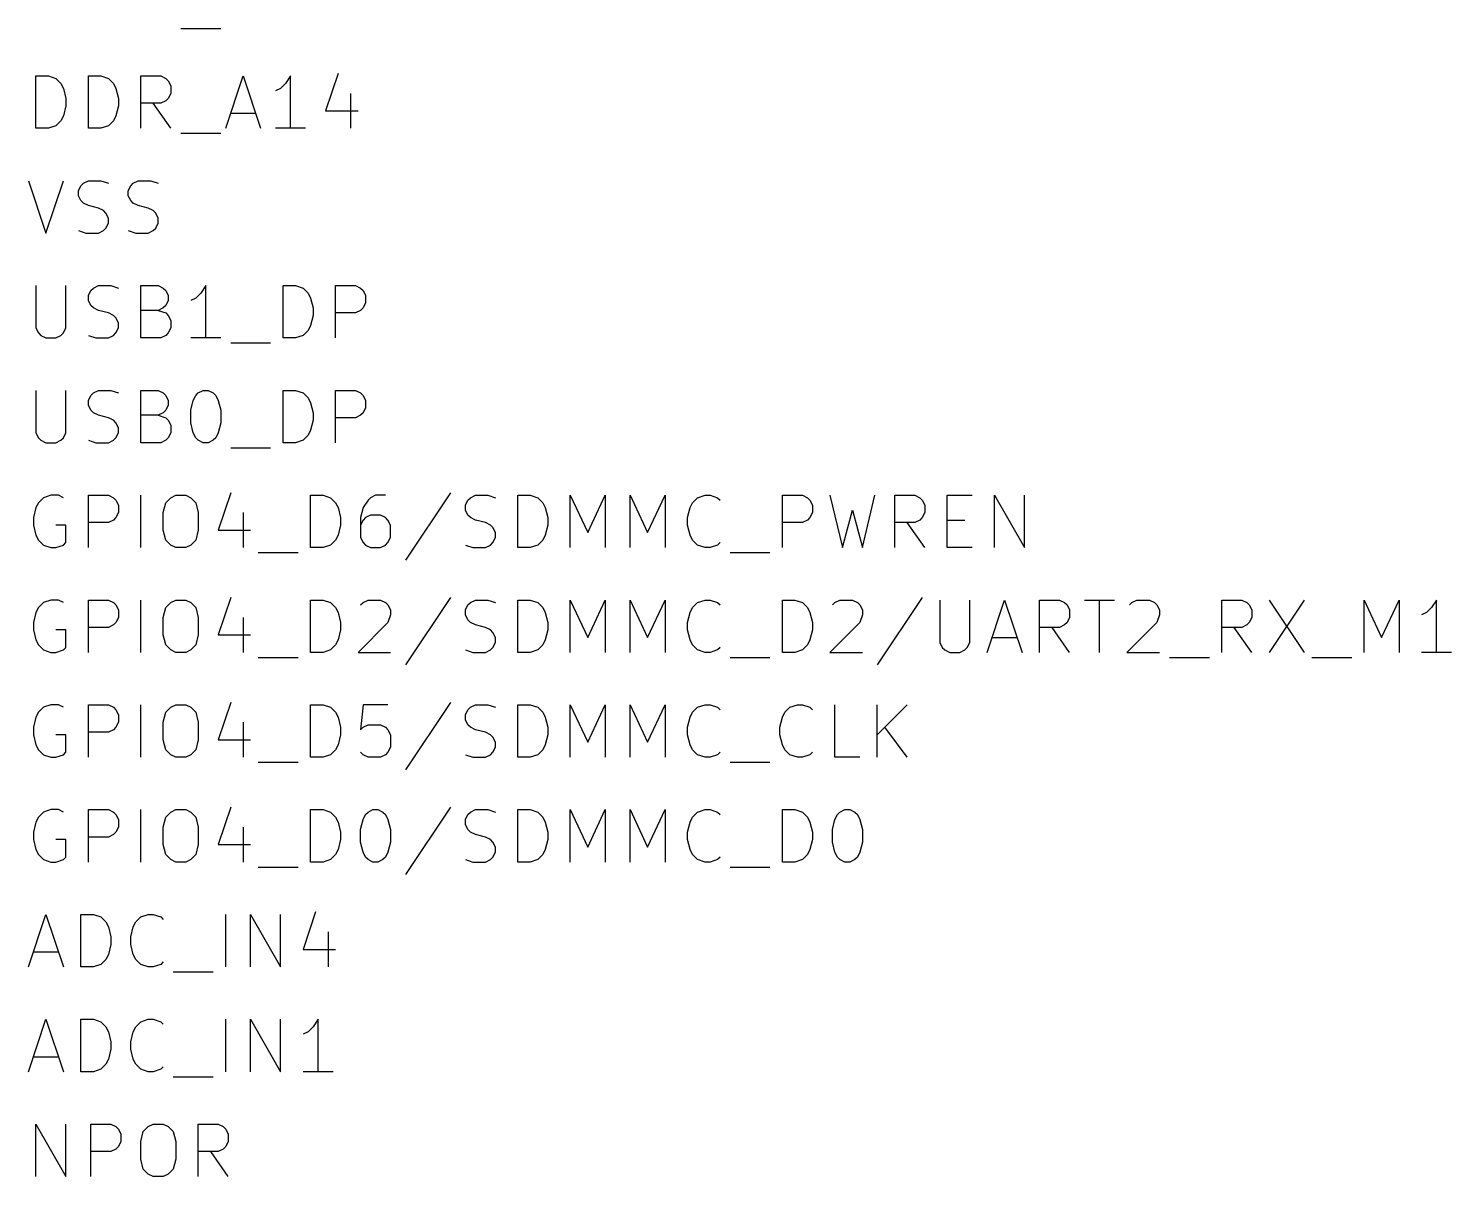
# Model space of a CAD drawing. Header units: millimetres. Extents: x 6 to 290, y -200 to -4.
# Drawn here: x 109.85 to 144.32, y -95.84 to -68.02 of the extents above; entities that cross this region are included whole.
import ezdxf

# ---------------------------------------------------------------- set-up
doc = ezdxf.new("R2010")
doc.units = ezdxf.units.MM
doc.layers.add('GREENSIXTYFIVE', color=129, linetype='CONTINUOUS')

msp = doc.modelspace()

# ---------------------------------------------------------------- linework, layer by layer
at = {"layer": 'GREENSIXTYFIVE', "linetype": 'CONTINUOUS'}
for p, q in [((113.538, -68.0185), (114.5056, -68.0185)), ((110.0303, -70.4375), (110.0303, -69.1675)), ((110.0303, -69.1675), (110.3327, -69.1675)), ((110.3327, -69.1675), (110.5141, -69.228)), ((110.5141, -69.228), (110.6351, -69.349)), ((111.3003, -70.4375), (111.3003, -69.1675)), ((111.3003, -69.1675), (111.6027, -69.1675)), ((111.6027, -69.1675), (111.7841, -69.228)), ((111.7841, -69.228), (111.9051, -69.349)), ((112.5703, -70.4375), (112.5703, -69.1675)), ((112.5703, -69.1675), (113.0541, -69.1675)), ((113.0541, -69.1675), (113.1751, -69.228)), ((113.1751, -69.228), (113.2356, -69.2885)), ((114.6265, -70.4375), (115.0498, -69.1675)), ((115.0498, -69.1675), (115.4732, -70.4375)), ((116.1989, -69.1675), (116.078, -69.349)), ((116.1989, -70.4375), (116.1989, -69.1675)), ((117.3479, -69.1071), (117.0456, -70.0142)), ((110.6351, -69.349), (110.6956, -69.4699)), ((110.6956, -69.4699), (110.756, -69.7118)), ((111.9051, -69.349), (111.9656, -69.4699)), ((111.9656, -69.4699), (112.026, -69.7118)), ((113.2356, -69.2885), (113.296, -69.4094)), ((113.296, -69.5909), (113.2356, -69.7118)), ((113.296, -69.4094), (113.296, -69.5909)), ((115.957, -69.4699), (115.8361, -69.5304)), ((116.078, -69.349), (115.957, -69.4699)), ((117.6503, -69.5909), (117.6503, -70.4375)), ((110.756, -69.8932), (110.6956, -70.1351)), ((110.756, -69.7118), (110.756, -69.8932)), ((112.026, -69.8932), (111.9656, -70.1351)), ((112.026, -69.7118), (112.026, -69.8932)), ((113.0541, -69.8328), (112.5703, -69.8328)), ((113.296, -70.4375), (112.8727, -69.8328)), ((113.1751, -69.7723), (113.0541, -69.8328)), ((113.2356, -69.7118), (113.1751, -69.7723)), ((110.6351, -70.2561), (110.5141, -70.3771)), ((110.6956, -70.1351), (110.6351, -70.2561)), ((111.9051, -70.2561), (111.7841, -70.3771)), ((111.9656, -70.1351), (111.9051, -70.2561)), ((114.7475, -70.0747), (115.3522, -70.0747)), ((117.0456, -70.0142), (117.8317, -70.0142)), ((110.3327, -70.4375), (110.0303, -70.4375)), ((110.5141, -70.3771), (110.3327, -70.4375)), ((111.6027, -70.4375), (111.3003, -70.4375)), ((111.7841, -70.3771), (111.6027, -70.4375)), ((113.538, -70.5585), (114.5056, -70.5585)), ((116.5618, -70.4375), (115.8361, -70.4375)), ((109.8489, -71.7075), (110.2722, -72.9775)), ((110.2722, -72.9775), (110.6956, -71.7075)), ((111.0585, -71.9494), (111.1189, -71.8285)), ((111.0585, -72.0704), (111.0585, -71.9494)), ((111.1189, -71.8285), (111.1794, -71.768)), ((111.1794, -71.768), (111.3004, -71.7075)), ((111.3004, -71.7075), (111.6027, -71.7075)), ((111.6027, -71.7075), (111.7842, -71.768)), ((112.268, -71.9494), (112.3284, -71.8285)), ((112.268, -72.0704), (112.268, -71.9494)), ((112.3284, -71.8285), (112.3889, -71.768)), ((112.3889, -71.768), (112.5099, -71.7075)), ((112.5099, -71.7075), (112.8122, -71.7075)), ((112.8122, -71.7075), (112.9937, -71.768)), ((111.1189, -72.1913), (111.0585, -72.0704)), ((111.1794, -72.2518), (111.1189, -72.1913)), ((111.3004, -72.3123), (111.1794, -72.2518)), ((111.5423, -72.3728), (111.3004, -72.3123)), ((111.6632, -72.4332), (111.5423, -72.3728)), ((112.3284, -72.1913), (112.268, -72.0704)), ((112.3889, -72.2518), (112.3284, -72.1913)), ((112.5099, -72.3123), (112.3889, -72.2518)), ((112.7518, -72.3728), (112.5099, -72.3123)), ((112.8727, -72.4332), (112.7518, -72.3728)), ((111.7237, -72.4937), (111.6632, -72.4332)), ((111.7842, -72.6147), (111.7237, -72.4937)), ((111.7842, -72.7356), (111.7842, -72.6147)), ((112.9332, -72.4937), (112.8727, -72.4332)), ((112.9937, -72.6147), (112.9332, -72.4937)), ((112.9937, -72.7356), (112.9937, -72.6147)), ((111.0585, -72.9171), (111.2399, -72.9775)), ((111.2399, -72.9775), (111.5423, -72.9775)), ((111.5423, -72.9775), (111.6632, -72.9171)), ((111.6632, -72.9171), (111.7237, -72.8566)), ((111.7237, -72.8566), (111.7842, -72.7356)), ((112.268, -72.9171), (112.4494, -72.9775)), ((112.4494, -72.9775), (112.7518, -72.9775)), ((112.7518, -72.9775), (112.8727, -72.9171)), ((112.8727, -72.9171), (112.9332, -72.8566)), ((112.9332, -72.8566), (112.9937, -72.7356)), ((110.0303, -74.2475), (110.0303, -75.2756)), ((110.756, -75.2756), (110.756, -74.2475)), ((111.3004, -74.4894), (111.3608, -74.3685)), ((111.3608, -74.3685), (111.4213, -74.308)), ((111.4213, -74.308), (111.5423, -74.2475)), ((111.5423, -74.2475), (111.8446, -74.2475)), ((111.8446, -74.2475), (112.0261, -74.308)), ((112.5703, -75.5175), (112.5703, -74.2475)), ((112.5703, -74.2475), (112.9937, -74.2475)), ((112.9937, -74.2475), (113.1146, -74.308)), ((113.1146, -74.308), (113.1751, -74.3685)), ((113.1751, -74.3685), (113.2356, -74.4894)), ((114.0218, -74.429), (113.9008, -74.5499)), ((114.1427, -74.2475), (114.0218, -74.429)), ((114.1427, -75.5175), (114.1427, -74.2475)), ((116.0174, -75.5175), (116.0174, -74.2475)), ((116.0174, -74.2475), (116.3198, -74.2475)), ((116.3198, -74.2475), (116.5012, -74.308)), ((116.5012, -74.308), (116.6222, -74.429)), ((116.6222, -74.429), (116.6827, -74.5499)), ((117.2874, -75.5175), (117.2874, -74.2475)), ((117.2874, -74.2475), (117.7712, -74.2475)), ((117.7712, -74.2475), (117.8922, -74.308)), ((117.8922, -74.308), (117.9527, -74.3685)), ((117.9527, -74.3685), (118.0131, -74.4894)), ((111.3004, -74.6104), (111.3004, -74.4894)), ((111.3608, -74.7313), (111.3004, -74.6104)), ((111.4213, -74.7918), (111.3608, -74.7313)), ((111.5423, -74.8523), (111.4213, -74.7918)), ((113.1146, -74.7918), (112.9937, -74.8523)), ((113.1751, -74.7313), (113.1146, -74.7918)), ((113.2356, -74.6104), (113.1751, -74.7313)), ((113.2356, -74.4894), (113.2356, -74.6104)), ((113.9008, -74.5499), (113.7799, -74.6104)), ((116.6827, -74.5499), (116.7431, -74.7918)), ((116.7431, -74.7918), (116.7431, -74.9732)), ((117.9527, -74.7918), (117.8922, -74.8523)), ((118.0131, -74.6709), (117.9527, -74.7918)), ((118.0131, -74.4894), (118.0131, -74.6709)), ((111.7842, -74.9128), (111.5423, -74.8523)), ((111.9051, -74.9732), (111.7842, -74.9128)), ((111.9656, -75.0337), (111.9051, -74.9732)), ((112.0261, -75.1547), (111.9656, -75.0337)), ((112.9937, -74.8523), (112.5703, -74.8523)), ((112.9937, -74.8523), (113.1751, -74.9128)), ((113.1751, -74.9128), (113.2356, -74.9732)), ((113.2356, -74.9732), (113.296, -75.0942)), ((113.296, -75.0942), (113.296, -75.2756)), ((116.7431, -74.9732), (116.6827, -75.2151)), ((117.7712, -74.9128), (117.2874, -74.9128)), ((117.8922, -74.8523), (117.7712, -74.9128)), ((110.0303, -75.2756), (110.0908, -75.3966)), ((110.0908, -75.3966), (110.1513, -75.4571)), ((110.1513, -75.4571), (110.2722, -75.5175)), ((110.5141, -75.5175), (110.6351, -75.4571)), ((110.6351, -75.4571), (110.6956, -75.3966)), ((110.6956, -75.3966), (110.756, -75.2756)), ((111.3004, -75.4571), (111.4818, -75.5175)), ((111.7842, -75.5175), (111.9051, -75.4571)), ((111.9051, -75.4571), (111.9656, -75.3966)), ((111.9656, -75.3966), (112.0261, -75.2756)), ((112.0261, -75.2756), (112.0261, -75.1547)), ((113.1751, -75.4571), (113.0541, -75.5175)), ((113.2356, -75.3966), (113.1751, -75.4571)), ((113.296, -75.2756), (113.2356, -75.3966)), ((116.5012, -75.4571), (116.3198, -75.5175)), ((116.6222, -75.3361), (116.5012, -75.4571)), ((116.6827, -75.2151), (116.6222, -75.3361)), ((110.2722, -75.5175), (110.5141, -75.5175)), ((111.4818, -75.5175), (111.7842, -75.5175)), ((113.0541, -75.5175), (112.5703, -75.5175)), ((114.5056, -75.5175), (113.7799, -75.5175)), ((114.7475, -75.6385), (115.7151, -75.6385)), ((116.3198, -75.5175), (116.0174, -75.5175)), ((110.0303, -76.7875), (110.0303, -77.8156)), ((110.756, -77.8156), (110.756, -76.7875)), ((111.3608, -76.9085), (111.4213, -76.848)), ((111.4213, -76.848), (111.5423, -76.7875)), ((111.5423, -76.7875), (111.8446, -76.7875)), ((111.8446, -76.7875), (112.0261, -76.848)), ((112.5703, -78.0575), (112.5703, -76.7875)), ((112.5703, -76.7875), (112.9937, -76.7875)), ((112.9937, -76.7875), (113.1146, -76.848)), ((113.1146, -76.848), (113.1751, -76.9085)), ((113.9008, -76.9085), (113.9613, -76.848)), ((113.9613, -76.848), (114.0822, -76.7875)), ((114.0822, -76.7875), (114.2032, -76.7875)), ((114.2032, -76.7875), (114.3241, -76.848)), ((114.3241, -76.848), (114.3846, -76.9085)), ((116.0174, -78.0575), (116.0174, -76.7875)), ((116.0174, -76.7875), (116.3198, -76.7875)), ((116.3198, -76.7875), (116.5012, -76.848)), ((116.5012, -76.848), (116.6222, -76.969)), ((117.2874, -78.0575), (117.2874, -76.7875)), ((117.2874, -76.7875), (117.7712, -76.7875)), ((117.7712, -76.7875), (117.8922, -76.848)), ((117.8922, -76.848), (117.9527, -76.9085)), ((111.3004, -77.0294), (111.3608, -76.9085)), ((111.3004, -77.1504), (111.3004, -77.0294)), ((111.3608, -77.2713), (111.3004, -77.1504)), ((113.1751, -76.9085), (113.2356, -77.0294)), ((113.2356, -77.1504), (113.1751, -77.2713)), ((113.2356, -77.0294), (113.2356, -77.1504)), ((113.7799, -77.2713), (113.8403, -77.0294)), ((113.8403, -77.0294), (113.9008, -76.9085)), ((114.3846, -76.9085), (114.4451, -77.0294)), ((114.4451, -77.0294), (114.5056, -77.2713)), ((116.6222, -76.969), (116.6827, -77.0899)), ((116.6827, -77.0899), (116.7431, -77.3318)), ((117.9527, -76.9085), (118.0131, -77.0294)), ((118.0131, -77.2109), (117.9527, -77.3318)), ((118.0131, -77.0294), (118.0131, -77.2109)), ((111.4213, -77.3318), (111.3608, -77.2713)), ((111.5423, -77.3923), (111.4213, -77.3318)), ((111.7842, -77.4528), (111.5423, -77.3923)), ((111.9051, -77.5132), (111.7842, -77.4528)), ((111.9656, -77.5737), (111.9051, -77.5132)), ((112.9937, -77.3923), (112.5703, -77.3923)), ((113.1146, -77.3318), (112.9937, -77.3923)), ((112.9937, -77.3923), (113.1751, -77.4528)), ((113.1751, -77.2713), (113.1146, -77.3318)), ((113.1751, -77.4528), (113.2356, -77.5132)), ((113.2356, -77.5132), (113.296, -77.6342)), ((113.7799, -77.5737), (113.7799, -77.2713)), ((114.5056, -77.2713), (114.5056, -77.5737)), ((116.7431, -77.5132), (116.6827, -77.7551)), ((116.7431, -77.3318), (116.7431, -77.5132)), ((117.7712, -77.4528), (117.2874, -77.4528)), ((117.8922, -77.3923), (117.7712, -77.4528)), ((117.9527, -77.3318), (117.8922, -77.3923)), ((110.0303, -77.8156), (110.0908, -77.9366)), ((110.6956, -77.9366), (110.756, -77.8156)), ((112.0261, -77.6947), (111.9656, -77.5737)), ((111.9656, -77.9366), (112.0261, -77.8156)), ((112.0261, -77.8156), (112.0261, -77.6947)), ((113.296, -77.8156), (113.2356, -77.9366)), ((113.296, -77.6342), (113.296, -77.8156)), ((113.8403, -77.8156), (113.7799, -77.5737)), ((113.9008, -77.9366), (113.8403, -77.8156)), ((114.4451, -77.8156), (114.3846, -77.9366)), ((114.5056, -77.5737), (114.4451, -77.8156)), ((116.6222, -77.8761), (116.5012, -77.9971)), ((116.6827, -77.7551), (116.6222, -77.8761)), ((110.0908, -77.9366), (110.1513, -77.9971)), ((110.1513, -77.9971), (110.2722, -78.0575)), ((110.2722, -78.0575), (110.5141, -78.0575)), ((110.5141, -78.0575), (110.6351, -77.9971)), ((110.6351, -77.9971), (110.6956, -77.9366)), ((111.3004, -77.9971), (111.4818, -78.0575)), ((111.4818, -78.0575), (111.7842, -78.0575)), ((111.7842, -78.0575), (111.9051, -77.9971)), ((111.9051, -77.9971), (111.9656, -77.9366)), ((113.0541, -78.0575), (112.5703, -78.0575)), ((113.1751, -77.9971), (113.0541, -78.0575)), ((113.2356, -77.9366), (113.1751, -77.9971)), ((113.9613, -77.9971), (113.9008, -77.9366)), ((114.0822, -78.0575), (113.9613, -77.9971)), ((114.2032, -78.0575), (114.0822, -78.0575)), ((114.3241, -77.9971), (114.2032, -78.0575)), ((114.3846, -77.9366), (114.3241, -77.9971)), ((114.7475, -78.1785), (115.7151, -78.1785)), ((116.3198, -78.0575), (116.0174, -78.0575)), ((116.5012, -77.9971), (116.3198, -78.0575)), ((114.7475, -79.2671), (114.4452, -80.1742)), ((120.0694, -79.2671), (118.9808, -80.8999)), ((110.0908, -79.509), (110.0303, -79.6299)), ((110.2118, -79.388), (110.0908, -79.509)), ((110.3932, -79.3275), (110.2118, -79.388)), ((110.5746, -79.3275), (110.3932, -79.3275)), ((110.6956, -79.388), (110.5746, -79.3275)), ((111.3003, -80.5975), (111.3003, -79.3275)), ((111.3003, -79.3275), (111.7841, -79.3275)), ((111.7841, -79.3275), (111.9051, -79.388)), ((111.9051, -79.388), (111.9656, -79.4485)), ((111.9656, -79.4485), (112.026, -79.5694)), ((112.026, -79.5694), (112.026, -79.7509)), ((112.5703, -80.5975), (112.5703, -79.3275)), ((113.1147, -79.7509), (113.1751, -79.509)), ((113.1751, -79.509), (113.2961, -79.388)), ((113.2961, -79.388), (113.417, -79.3275)), ((113.417, -79.3275), (113.6589, -79.3275)), ((113.6589, -79.3275), (113.7799, -79.388)), ((113.7799, -79.388), (113.9008, -79.509)), ((113.9008, -79.509), (113.9613, -79.7509)), ((116.6827, -80.5975), (116.6827, -79.3275)), ((116.6827, -79.3275), (116.9851, -79.3275)), ((116.9851, -79.3275), (117.1665, -79.388)), ((117.1665, -79.388), (117.2875, -79.509)), ((117.2875, -79.509), (117.348, -79.6299)), ((118.0737, -79.4485), (117.9527, -79.6299)), ((118.1342, -79.388), (118.0737, -79.4485)), ((118.2551, -79.3275), (118.1342, -79.388)), ((118.497, -79.3275), (118.2551, -79.3275)), ((120.4323, -79.5694), (120.4927, -79.4485)), ((120.4323, -79.6904), (120.4323, -79.5694)), ((120.4927, -79.4485), (120.5532, -79.388)), ((120.5532, -79.388), (120.6742, -79.3275)), ((120.6742, -79.3275), (120.9765, -79.3275)), ((120.9765, -79.3275), (121.158, -79.388)), ((121.7022, -80.5975), (121.7022, -79.3275)), ((121.7022, -79.3275), (122.0046, -79.3275)), ((122.0046, -79.3275), (122.186, -79.388)), ((122.186, -79.388), (122.307, -79.509)), ((122.307, -79.509), (122.3675, -79.6299)), ((122.9722, -80.5975), (122.9722, -79.3275)), ((122.9722, -79.3275), (123.3956, -80.2347)), ((123.3956, -80.2347), (123.8189, -79.3275)), ((123.8189, -79.3275), (123.8189, -80.5975)), ((124.4236, -80.5975), (124.4236, -79.3275)), ((124.4236, -79.3275), (124.847, -80.2347)), ((124.847, -80.2347), (125.2703, -79.3275)), ((125.2703, -79.3275), (125.2703, -80.5975)), ((125.875, -79.6299), (125.9355, -79.509)), ((125.9355, -79.509), (126.0565, -79.388)), ((126.0565, -79.388), (126.2379, -79.3275)), ((126.2379, -79.3275), (126.3588, -79.3275)), ((126.3588, -79.3275), (126.5403, -79.388)), ((126.5403, -79.388), (126.6007, -79.4485)), ((128.1126, -80.5975), (128.1126, -79.3275)), ((128.1126, -79.3275), (128.5964, -79.3275)), ((128.5964, -79.3275), (128.7174, -79.388)), ((128.7174, -79.388), (128.7779, -79.4485)), ((128.7779, -79.4485), (128.8383, -79.5694)), ((128.8383, -79.5694), (128.8383, -79.7509)), ((129.2617, -79.3275), (129.5641, -80.5975)), ((130.0479, -80.5975), (130.3503, -79.3275)), ((130.834, -80.5975), (130.834, -79.3275)), ((130.834, -79.3275), (131.3178, -79.3275)), ((131.3178, -79.3275), (131.4388, -79.388)), ((131.4388, -79.388), (131.4993, -79.4485)), ((131.4993, -79.4485), (131.5597, -79.5694)), ((131.5597, -79.5694), (131.5597, -79.7509)), ((132.104, -80.5975), (132.104, -79.3275)), ((132.104, -79.3275), (132.7088, -79.3275)), ((133.253, -80.5975), (133.253, -79.3275)), ((133.253, -79.3275), (133.9787, -80.5975)), ((133.9787, -80.5975), (133.9787, -79.3275)), ((110.0303, -79.6299), (109.9699, -79.8718)), ((109.9699, -79.8718), (109.9699, -80.0532)), ((111.9051, -79.9323), (111.7841, -79.9928)), ((111.9656, -79.8718), (111.9051, -79.9323)), ((112.026, -79.7509), (111.9656, -79.8718)), ((113.1147, -80.1742), (113.1147, -79.7509)), ((113.9613, -79.7509), (113.9613, -80.1742)), ((115.0499, -79.7509), (115.0499, -80.5975)), ((117.348, -79.6299), (117.4084, -79.8718)), ((117.4084, -79.8718), (117.4084, -80.0532)), ((117.9527, -79.6299), (117.8923, -79.8718)), ((117.8923, -79.8718), (117.8923, -80.3556)), ((117.9527, -79.9323), (117.8923, -80.0532)), ((118.0132, -79.8718), (117.9527, -79.9323)), ((118.1342, -79.8113), (118.0132, -79.8718)), ((118.3761, -79.8113), (118.1342, -79.8113)), ((118.497, -79.8718), (118.3761, -79.8113)), ((118.5575, -79.9323), (118.497, -79.8718)), ((118.618, -80.0532), (118.5575, -79.9323)), ((120.4927, -79.8113), (120.4323, -79.6904)), ((120.5532, -79.8718), (120.4927, -79.8113)), ((120.6742, -79.9323), (120.5532, -79.8718)), ((120.9161, -79.9928), (120.6742, -79.9323)), ((122.3675, -79.6299), (122.4279, -79.8718)), ((122.4279, -79.8718), (122.4279, -80.0532)), ((125.8146, -79.8718), (125.875, -79.6299)), ((125.8146, -80.0532), (125.8146, -79.8718)), ((128.7174, -79.9323), (128.5964, -79.9928)), ((128.7779, -79.8718), (128.7174, -79.9323)), ((128.8383, -79.7509), (128.7779, -79.8718)), ((129.5641, -80.5975), (129.806, -79.6904)), ((129.806, -79.6904), (130.0479, -80.5975)), ((131.4388, -79.9323), (131.3178, -79.9928)), ((131.4993, -79.8718), (131.4388, -79.9323)), ((131.5597, -79.7509), (131.4993, -79.8718)), ((132.104, -79.9323), (132.5274, -79.9323)), ((109.9699, -80.0532), (110.0303, -80.2951)), ((110.0303, -80.2951), (110.0908, -80.4161)), ((110.756, -80.0532), (110.5141, -80.0532)), ((110.756, -80.4766), (110.756, -80.0532)), ((111.7841, -79.9928), (111.3003, -79.9928)), ((113.1751, -80.4161), (113.1147, -80.1742)), ((113.9613, -80.1742), (113.9008, -80.4161)), ((114.4452, -80.1742), (115.2313, -80.1742)), ((117.348, -80.2951), (117.2875, -80.4161)), ((117.4084, -80.0532), (117.348, -80.2951)), ((118.618, -80.3556), (118.618, -80.0532)), ((121.037, -80.0532), (120.9161, -79.9928)), ((121.0975, -80.1137), (121.037, -80.0532)), ((121.158, -80.2347), (121.0975, -80.1137)), ((121.158, -80.3556), (121.158, -80.2347)), ((122.3675, -80.2951), (122.307, -80.4161)), ((122.4279, -80.0532), (122.3675, -80.2951)), ((125.875, -80.2951), (125.8146, -80.0532)), ((125.9355, -80.4161), (125.875, -80.2951)), ((128.5964, -79.9928), (128.1126, -79.9928)), ((131.3178, -79.9928), (130.834, -79.9928)), ((131.5597, -80.5975), (131.1364, -79.9928)), ((110.0908, -80.4161), (110.2118, -80.5371)), ((110.2118, -80.5371), (110.3932, -80.5975)), ((110.3932, -80.5975), (110.5141, -80.5975)), ((110.5141, -80.5975), (110.6956, -80.5371)), ((110.6956, -80.5371), (110.756, -80.4766)), ((113.2961, -80.5371), (113.1751, -80.4161)), ((113.417, -80.5975), (113.2961, -80.5371)), ((113.6589, -80.5975), (113.417, -80.5975)), ((113.7799, -80.5371), (113.6589, -80.5975)), ((113.9008, -80.4161), (113.7799, -80.5371)), ((116.9851, -80.5975), (116.6827, -80.5975)), ((117.1665, -80.5371), (116.9851, -80.5975)), ((117.2875, -80.4161), (117.1665, -80.5371)), ((117.8923, -80.3556), (117.9527, -80.4766)), ((117.9527, -80.4766), (118.0132, -80.5371)), ((118.0132, -80.5371), (118.1342, -80.5975)), ((118.1342, -80.5975), (118.3761, -80.5975)), ((118.3761, -80.5975), (118.497, -80.5371)), ((118.497, -80.5371), (118.5575, -80.4766)), ((118.5575, -80.4766), (118.618, -80.3556)), ((120.4323, -80.5371), (120.6137, -80.5975)), ((120.6137, -80.5975), (120.9161, -80.5975)), ((120.9161, -80.5975), (121.037, -80.5371)), ((121.037, -80.5371), (121.0975, -80.4766)), ((121.0975, -80.4766), (121.158, -80.3556)), ((122.0046, -80.5975), (121.7022, -80.5975)), ((122.186, -80.5371), (122.0046, -80.5975)), ((122.307, -80.4161), (122.186, -80.5371)), ((126.0565, -80.5371), (125.9355, -80.4161)), ((126.2379, -80.5975), (126.0565, -80.5371)), ((126.3588, -80.5975), (126.2379, -80.5975)), ((126.5403, -80.5371), (126.3588, -80.5975)), ((126.6007, -80.4766), (126.5403, -80.5371)), ((132.7088, -80.5975), (132.104, -80.5975)), ((115.4128, -80.7185), (116.3804, -80.7185)), ((126.8427, -80.7185), (127.8103, -80.7185)), ((110.2118, -81.928), (110.0908, -82.049)), ((110.3932, -81.8675), (110.2118, -81.928)), ((110.5746, -81.8675), (110.3932, -81.8675)), ((110.6956, -81.928), (110.5746, -81.8675)), ((111.3003, -83.1375), (111.3003, -81.8675)), ((111.3003, -81.8675), (111.7841, -81.8675)), ((111.7841, -81.8675), (111.9051, -81.928)), ((111.9051, -81.928), (111.9656, -81.9885)), ((111.9656, -81.9885), (112.026, -82.1094)), ((112.5703, -83.1375), (112.5703, -81.8675)), ((113.1751, -82.049), (113.2961, -81.928)), ((113.2961, -81.928), (113.417, -81.8675)), ((113.417, -81.8675), (113.6589, -81.8675)), ((113.6589, -81.8675), (113.7799, -81.928)), ((113.7799, -81.928), (113.9008, -82.049)), ((114.7475, -81.8071), (114.4452, -82.7142)), ((116.6827, -83.1375), (116.6827, -81.8675)), ((116.6827, -81.8675), (116.9851, -81.8675)), ((116.9851, -81.8675), (117.1665, -81.928)), ((117.1665, -81.928), (117.2875, -82.049)), ((117.8923, -81.9885), (117.9527, -81.928)), ((117.9527, -81.928), (118.0737, -81.8675)), ((118.0737, -81.8675), (118.3761, -81.8675)), ((118.3761, -81.8675), (118.497, -81.928)), ((118.497, -81.928), (118.5575, -81.9885)), ((118.5575, -81.9885), (118.618, -82.1094)), ((120.0694, -81.8071), (118.9808, -83.4399)), ((120.4323, -82.1094), (120.4927, -81.9885)), ((120.4927, -81.9885), (120.5532, -81.928)), ((120.5532, -81.928), (120.6742, -81.8675)), ((120.6742, -81.8675), (120.9765, -81.8675)), ((120.9765, -81.8675), (121.158, -81.928)), ((121.7022, -83.1375), (121.7022, -81.8675)), ((121.7022, -81.8675), (122.0046, -81.8675)), ((122.0046, -81.8675), (122.186, -81.928)), ((122.186, -81.928), (122.307, -82.049)), ((122.9722, -83.1375), (122.9722, -81.8675)), ((122.9722, -81.8675), (123.3956, -82.7747)), ((123.3956, -82.7747), (123.8189, -81.8675)), ((123.8189, -81.8675), (123.8189, -83.1375)), ((124.4236, -83.1375), (124.4236, -81.8675)), ((124.4236, -81.8675), (124.847, -82.7747)), ((124.847, -82.7747), (125.2703, -81.8675)), ((125.2703, -81.8675), (125.2703, -83.1375)), ((125.9355, -82.049), (126.0565, -81.928)), ((126.0565, -81.928), (126.2379, -81.8675)), ((126.2379, -81.8675), (126.3588, -81.8675)), ((126.3588, -81.8675), (126.5403, -81.928)), ((126.5403, -81.928), (126.6007, -81.9885)), ((128.1126, -83.1375), (128.1126, -81.8675)), ((128.1126, -81.8675), (128.415, -81.8675)), ((128.415, -81.8675), (128.5964, -81.928)), ((128.5964, -81.928), (128.7174, -82.049)), ((129.3222, -81.9885), (129.3826, -81.928)), ((129.3826, -81.928), (129.5036, -81.8675)), ((129.5036, -81.8675), (129.806, -81.8675)), ((129.806, -81.8675), (129.9269, -81.928)), ((129.9269, -81.928), (129.9874, -81.9885)), ((129.9874, -81.9885), (130.0479, -82.1094)), ((131.4993, -81.8071), (130.4107, -83.4399)), ((131.9226, -81.8675), (131.9226, -82.8956)), ((132.6483, -82.8956), (132.6483, -81.8675)), ((133.0717, -83.1375), (133.495, -81.8675)), ((133.495, -81.8675), (133.9184, -83.1375)), ((134.3417, -83.1375), (134.3417, -81.8675)), ((134.3417, -81.8675), (134.8255, -81.8675)), ((134.8255, -81.8675), (134.9465, -81.928)), ((134.9465, -81.928), (135.007, -81.9885)), ((135.007, -81.9885), (135.0674, -82.1094)), ((135.4303, -81.8675), (136.156, -81.8675)), ((135.7932, -83.1375), (135.7932, -81.8675)), ((136.5189, -81.9885), (136.5793, -81.928)), ((136.5793, -81.928), (136.7003, -81.8675)), ((136.7003, -81.8675), (137.0027, -81.8675)), ((137.0027, -81.8675), (137.1236, -81.928)), ((137.1236, -81.928), (137.1841, -81.9885)), ((137.1841, -81.9885), (137.2446, -82.1094)), ((138.7564, -83.1375), (138.7564, -81.8675)), ((138.7564, -81.8675), (139.2402, -81.8675)), ((139.2402, -81.8675), (139.3612, -81.928)), ((139.3612, -81.928), (139.4217, -81.9885)), ((139.4217, -81.9885), (139.4821, -82.1094)), ((139.9055, -81.8675), (140.7521, -83.1375)), ((140.7521, -81.8675), (139.9055, -83.1375)), ((142.2035, -83.1375), (142.2035, -81.8675)), ((142.2035, -81.8675), (142.6269, -82.7747)), ((142.6269, -82.7747), (143.0502, -81.8675)), ((143.0502, -81.8675), (143.0502, -83.1375)), ((143.9573, -81.8675), (143.8364, -82.049)), ((143.9573, -83.1375), (143.9573, -81.8675)), ((110.0303, -82.1699), (109.9699, -82.4118)), ((110.0908, -82.049), (110.0303, -82.1699)), ((112.026, -82.2909), (111.9656, -82.4118)), ((112.026, -82.1094), (112.026, -82.2909)), ((113.1147, -82.2909), (113.1751, -82.049)), ((113.1147, -82.7142), (113.1147, -82.2909)), ((113.9008, -82.049), (113.9613, -82.2909)), ((113.9613, -82.2909), (113.9613, -82.7142)), ((115.0499, -82.2909), (115.0499, -83.1375)), ((117.2875, -82.049), (117.348, -82.1699)), ((117.348, -82.1699), (117.4084, -82.4118)), ((118.618, -82.2304), (118.5575, -82.4118)), ((118.618, -82.1094), (118.618, -82.2304)), ((120.4323, -82.2304), (120.4323, -82.1094)), ((120.4927, -82.3513), (120.4323, -82.2304)), ((120.5532, -82.4118), (120.4927, -82.3513)), ((122.307, -82.049), (122.3675, -82.1699)), ((122.3675, -82.1699), (122.4279, -82.4118)), ((125.8146, -82.4118), (125.875, -82.1699)), ((125.875, -82.1699), (125.9355, -82.049)), ((128.7174, -82.049), (128.7779, -82.1699)), ((128.7779, -82.1699), (128.8383, -82.4118)), ((130.0479, -82.2304), (129.9874, -82.4118)), ((130.0479, -82.1094), (130.0479, -82.2304)), ((135.0674, -82.2909), (135.007, -82.4118)), ((135.0674, -82.1094), (135.0674, -82.2909)), ((137.2446, -82.2304), (137.1841, -82.4118)), ((137.2446, -82.1094), (137.2446, -82.2304)), ((139.4821, -82.2909), (139.4217, -82.4118)), ((139.4821, -82.1094), (139.4821, -82.2909)), ((143.7154, -82.1699), (143.5945, -82.2304)), ((143.8364, -82.049), (143.7154, -82.1699)), ((109.9699, -82.4118), (109.9699, -82.5932)), ((109.9699, -82.5932), (110.0303, -82.8351)), ((110.756, -82.5932), (110.5141, -82.5932)), ((110.756, -83.0166), (110.756, -82.5932)), ((111.7841, -82.5328), (111.3003, -82.5328)), ((111.9051, -82.4723), (111.7841, -82.5328)), ((111.9656, -82.4118), (111.9051, -82.4723)), ((113.1751, -82.9561), (113.1147, -82.7142)), ((113.9613, -82.7142), (113.9008, -82.9561)), ((114.4452, -82.7142), (115.2313, -82.7142)), ((117.4084, -82.5932), (117.348, -82.8351)), ((117.4084, -82.4118), (117.4084, -82.5932)), ((118.5575, -82.4118), (117.8318, -83.1375)), ((120.6742, -82.4723), (120.5532, -82.4118)), ((120.9161, -82.5328), (120.6742, -82.4723)), ((121.037, -82.5932), (120.9161, -82.5328)), ((121.0975, -82.6537), (121.037, -82.5932)), ((121.158, -82.7747), (121.0975, -82.6537)), ((122.4279, -82.5932), (122.3675, -82.8351)), ((122.4279, -82.4118), (122.4279, -82.5932)), ((125.8146, -82.5932), (125.8146, -82.4118)), ((125.875, -82.8351), (125.8146, -82.5932)), ((128.8383, -82.5932), (128.7779, -82.8351)), ((128.8383, -82.4118), (128.8383, -82.5932)), ((129.9874, -82.4118), (129.2617, -83.1375)), ((134.8255, -82.5328), (134.3417, -82.5328)), ((135.0674, -83.1375), (134.6441, -82.5328)), ((134.9465, -82.4723), (134.8255, -82.5328)), ((135.007, -82.4118), (134.9465, -82.4723)), ((137.1841, -82.4118), (136.4584, -83.1375)), ((139.2402, -82.5328), (138.7564, -82.5328)), ((139.4821, -83.1375), (139.0588, -82.5328)), ((139.3612, -82.4723), (139.2402, -82.5328)), ((139.4217, -82.4118), (139.3612, -82.4723)), ((110.0303, -82.8351), (110.0908, -82.9561)), ((110.0908, -82.9561), (110.2118, -83.0771)), ((110.6956, -83.0771), (110.756, -83.0166)), ((113.2961, -83.0771), (113.1751, -82.9561)), ((113.9008, -82.9561), (113.7799, -83.0771)), ((117.2875, -82.9561), (117.1665, -83.0771)), ((117.348, -82.8351), (117.2875, -82.9561)), ((121.037, -83.0771), (121.0975, -83.0166)), ((121.0975, -83.0166), (121.158, -82.8956)), ((121.158, -82.8956), (121.158, -82.7747)), ((122.307, -82.9561), (122.186, -83.0771)), ((122.3675, -82.8351), (122.307, -82.9561)), ((125.9355, -82.9561), (125.875, -82.8351)), ((126.0565, -83.0771), (125.9355, -82.9561)), ((126.6007, -83.0166), (126.5403, -83.0771)), ((128.7174, -82.9561), (128.5964, -83.0771)), ((128.7779, -82.8351), (128.7174, -82.9561)), ((131.9226, -82.8956), (131.9831, -83.0166)), ((131.9831, -83.0166), (132.0436, -83.0771)), ((132.5274, -83.0771), (132.5879, -83.0166)), ((132.5879, -83.0166), (132.6483, -82.8956)), ((133.1927, -82.7747), (133.7974, -82.7747)), ((110.2118, -83.0771), (110.3932, -83.1375)), ((110.3932, -83.1375), (110.5141, -83.1375)), ((110.5141, -83.1375), (110.6956, -83.0771)), ((113.417, -83.1375), (113.2961, -83.0771)), ((113.6589, -83.1375), (113.417, -83.1375)), ((113.7799, -83.0771), (113.6589, -83.1375)), ((115.4128, -83.2585), (116.3804, -83.2585)), ((116.9851, -83.1375), (116.6827, -83.1375)), ((117.1665, -83.0771), (116.9851, -83.1375)), ((117.8318, -83.1375), (118.618, -83.1375)), ((120.4323, -83.0771), (120.6137, -83.1375)), ((120.6137, -83.1375), (120.9161, -83.1375)), ((120.9161, -83.1375), (121.037, -83.0771)), ((122.0046, -83.1375), (121.7022, -83.1375)), ((122.186, -83.0771), (122.0046, -83.1375)), ((126.2379, -83.1375), (126.0565, -83.0771)), ((126.3588, -83.1375), (126.2379, -83.1375)), ((126.5403, -83.0771), (126.3588, -83.1375)), ((126.8427, -83.2585), (127.8103, -83.2585)), ((128.415, -83.1375), (128.1126, -83.1375)), ((128.5964, -83.0771), (128.415, -83.1375)), ((129.2617, -83.1375), (130.0479, -83.1375)), ((132.0436, -83.0771), (132.1645, -83.1375)), ((132.1645, -83.1375), (132.4064, -83.1375)), ((132.4064, -83.1375), (132.5274, -83.0771)), ((136.4584, -83.1375), (137.2446, -83.1375)), ((137.4865, -83.2585), (138.4541, -83.2585)), ((140.9336, -83.2585), (141.9012, -83.2585)), ((144.3202, -83.1375), (143.5945, -83.1375)), ((110.3932, -84.4075), (110.2118, -84.468)), ((110.5746, -84.4075), (110.3932, -84.4075)), ((110.6956, -84.468), (110.5746, -84.4075)), ((111.3003, -85.6775), (111.3003, -84.4075)), ((111.3003, -84.4075), (111.7841, -84.4075)), ((111.7841, -84.4075), (111.9051, -84.468)), ((112.5703, -85.6775), (112.5703, -84.4075)), ((113.2961, -84.468), (113.417, -84.4075)), ((113.417, -84.4075), (113.6589, -84.4075)), ((113.6589, -84.4075), (113.7799, -84.468)), ((114.7475, -84.3471), (114.4452, -85.2542)), ((116.6827, -85.6775), (116.6827, -84.4075)), ((116.6827, -84.4075), (116.9851, -84.4075)), ((116.9851, -84.4075), (117.1665, -84.468)), ((117.9527, -84.4075), (117.8923, -85.0123)), ((118.5575, -84.4075), (117.9527, -84.4075)), ((120.0694, -84.3471), (118.9808, -85.9799)), ((120.5532, -84.468), (120.6742, -84.4075)), ((120.6742, -84.4075), (120.9765, -84.4075)), ((120.9765, -84.4075), (121.158, -84.468)), ((121.7022, -85.6775), (121.7022, -84.4075)), ((121.7022, -84.4075), (122.0046, -84.4075)), ((122.0046, -84.4075), (122.186, -84.468)), ((122.9722, -85.6775), (122.9722, -84.4075)), ((122.9722, -84.4075), (123.3956, -85.3147)), ((123.3956, -85.3147), (123.8189, -84.4075)), ((123.8189, -84.4075), (123.8189, -85.6775)), ((124.4236, -85.6775), (124.4236, -84.4075)), ((124.4236, -84.4075), (124.847, -85.3147)), ((124.847, -85.3147), (125.2703, -84.4075)), ((125.2703, -84.4075), (125.2703, -85.6775)), ((126.0565, -84.468), (126.2379, -84.4075)), ((126.2379, -84.4075), (126.3588, -84.4075)), ((126.3588, -84.4075), (126.5403, -84.468)), ((128.2941, -84.468), (128.4755, -84.4075)), ((128.4755, -84.4075), (128.5964, -84.4075)), ((128.5964, -84.4075), (128.7779, -84.468)), ((129.3826, -85.6775), (129.3826, -84.4075)), ((130.4107, -85.6775), (130.4107, -84.4075)), ((131.1364, -84.4075), (130.4107, -85.1332)), ((110.0303, -84.7099), (109.9699, -84.9518)), ((110.0908, -84.589), (110.0303, -84.7099)), ((110.2118, -84.468), (110.0908, -84.589)), ((111.9051, -84.468), (111.9656, -84.5285)), ((111.9656, -84.5285), (112.026, -84.6494)), ((112.026, -84.6494), (112.026, -84.8309)), ((113.1147, -84.8309), (113.1751, -84.589)), ((113.1751, -84.589), (113.2961, -84.468)), ((113.7799, -84.468), (113.9008, -84.589)), ((113.9008, -84.589), (113.9613, -84.8309)), ((117.1665, -84.468), (117.2875, -84.589)), ((117.2875, -84.589), (117.348, -84.7099)), ((117.348, -84.7099), (117.4084, -84.9518)), ((120.4323, -84.6494), (120.4927, -84.5285)), ((120.4323, -84.7704), (120.4323, -84.6494)), ((120.4927, -84.8913), (120.4323, -84.7704)), ((120.4927, -84.5285), (120.5532, -84.468)), ((122.186, -84.468), (122.307, -84.589)), ((122.307, -84.589), (122.3675, -84.7099)), ((122.3675, -84.7099), (122.4279, -84.9518)), ((125.8146, -84.9518), (125.875, -84.7099)), ((125.875, -84.7099), (125.9355, -84.589)), ((125.9355, -84.589), (126.0565, -84.468)), ((126.5403, -84.468), (126.6007, -84.5285)), ((128.0522, -84.9518), (128.1126, -84.7099)), ((128.1126, -84.7099), (128.1731, -84.589)), ((128.1731, -84.589), (128.2941, -84.468)), ((128.7779, -84.468), (128.8383, -84.5285)), ((109.9699, -84.9518), (109.9699, -85.1332)), ((109.9699, -85.1332), (110.0303, -85.3751)), ((110.756, -85.1332), (110.5141, -85.1332)), ((110.756, -85.5566), (110.756, -85.1332)), ((111.7841, -85.0728), (111.3003, -85.0728)), ((111.9051, -85.0123), (111.7841, -85.0728)), ((111.9656, -84.9518), (111.9051, -85.0123)), ((112.026, -84.8309), (111.9656, -84.9518)), ((113.1147, -85.2542), (113.1147, -84.8309)), ((113.9613, -84.8309), (113.9613, -85.2542)), ((115.0499, -84.8309), (115.0499, -85.6775)), ((117.4084, -85.1332), (117.348, -85.3751)), ((117.4084, -84.9518), (117.4084, -85.1332)), ((117.8923, -85.0123), (117.9527, -84.9518)), ((117.9527, -84.9518), (118.0737, -84.8913)), ((118.0737, -84.8913), (118.3761, -84.8913)), ((118.3761, -84.8913), (118.497, -84.9518)), ((118.497, -84.9518), (118.5575, -85.0123)), ((118.5575, -85.0123), (118.618, -85.1332)), ((118.618, -85.1332), (118.618, -85.4356)), ((120.5532, -84.9518), (120.4927, -84.8913)), ((120.6742, -85.0123), (120.5532, -84.9518)), ((120.9161, -85.0728), (120.6742, -85.0123)), ((121.037, -85.1332), (120.9161, -85.0728)), ((121.0975, -85.1937), (121.037, -85.1332)), ((122.4279, -85.1332), (122.3675, -85.3751)), ((122.4279, -84.9518), (122.4279, -85.1332)), ((125.8146, -85.1332), (125.8146, -84.9518)), ((125.875, -85.3751), (125.8146, -85.1332)), ((128.0522, -85.1332), (128.0522, -84.9518)), ((128.1126, -85.3751), (128.0522, -85.1332)), ((131.1364, -85.6775), (130.5922, -84.9518)), ((110.0303, -85.3751), (110.0908, -85.4961)), ((113.1751, -85.4961), (113.1147, -85.2542)), ((113.9613, -85.2542), (113.9008, -85.4961)), ((114.4452, -85.2542), (115.2313, -85.2542)), ((117.348, -85.3751), (117.2875, -85.4961)), ((118.618, -85.4356), (118.5575, -85.5566)), ((121.158, -85.3147), (121.0975, -85.1937)), ((121.0975, -85.5566), (121.158, -85.4356)), ((121.158, -85.4356), (121.158, -85.3147)), ((122.3675, -85.3751), (122.307, -85.4961)), ((125.9355, -85.4961), (125.875, -85.3751)), ((128.1731, -85.4961), (128.1126, -85.3751)), ((110.0908, -85.4961), (110.2118, -85.6171)), ((110.2118, -85.6171), (110.3932, -85.6775)), ((110.3932, -85.6775), (110.5141, -85.6775)), ((110.5141, -85.6775), (110.6956, -85.6171)), ((110.6956, -85.6171), (110.756, -85.5566)), ((113.2961, -85.6171), (113.1751, -85.4961)), ((113.417, -85.6775), (113.2961, -85.6171)), ((113.6589, -85.6775), (113.417, -85.6775)), ((113.7799, -85.6171), (113.6589, -85.6775)), ((113.9008, -85.4961), (113.7799, -85.6171)), ((115.4128, -85.7985), (116.3804, -85.7985)), ((116.9851, -85.6775), (116.6827, -85.6775)), ((117.1665, -85.6171), (116.9851, -85.6775)), ((117.2875, -85.4961), (117.1665, -85.6171)), ((117.9527, -85.6171), (117.8923, -85.5566)), ((118.0737, -85.6775), (117.9527, -85.6171)), ((118.3761, -85.6775), (118.0737, -85.6775)), ((118.497, -85.6171), (118.3761, -85.6775)), ((118.5575, -85.5566), (118.497, -85.6171)), ((120.4323, -85.6171), (120.6137, -85.6775)), ((120.6137, -85.6775), (120.9161, -85.6775)), ((120.9161, -85.6775), (121.037, -85.6171)), ((121.037, -85.6171), (121.0975, -85.5566)), ((122.0046, -85.6775), (121.7022, -85.6775)), ((122.186, -85.6171), (122.0046, -85.6775)), ((122.307, -85.4961), (122.186, -85.6171)), ((126.0565, -85.6171), (125.9355, -85.4961)), ((126.2379, -85.6775), (126.0565, -85.6171)), ((126.3588, -85.6775), (126.2379, -85.6775)), ((126.5403, -85.6171), (126.3588, -85.6775)), ((126.6007, -85.5566), (126.5403, -85.6171)), ((126.8427, -85.7985), (127.8103, -85.7985)), ((128.2941, -85.6171), (128.1731, -85.4961)), ((128.4755, -85.6775), (128.2941, -85.6171)), ((128.5964, -85.6775), (128.4755, -85.6775)), ((128.7779, -85.6171), (128.5964, -85.6775)), ((128.8383, -85.5566), (128.7779, -85.6171)), ((129.9874, -85.6775), (129.3826, -85.6775)), ((110.0908, -87.129), (110.0303, -87.2499)), ((110.2118, -87.008), (110.0908, -87.129)), ((110.3932, -86.9475), (110.2118, -87.008)), ((110.5746, -86.9475), (110.3932, -86.9475)), ((110.6956, -87.008), (110.5746, -86.9475)), ((111.3003, -88.2175), (111.3003, -86.9475)), ((111.3003, -86.9475), (111.7841, -86.9475)), ((111.7841, -86.9475), (111.9051, -87.008)), ((111.9051, -87.008), (111.9656, -87.0685)), ((111.9656, -87.0685), (112.026, -87.1894)), ((112.026, -87.1894), (112.026, -87.3709)), ((112.5703, -88.2175), (112.5703, -86.9475)), ((113.1147, -87.3709), (113.1751, -87.129)), ((113.1751, -87.129), (113.2961, -87.008)), ((113.2961, -87.008), (113.417, -86.9475)), ((113.417, -86.9475), (113.6589, -86.9475)), ((113.6589, -86.9475), (113.7799, -87.008)), ((113.7799, -87.008), (113.9008, -87.129)), ((113.9008, -87.129), (113.9613, -87.3709)), ((114.7475, -86.8871), (114.4452, -87.7942)), ((116.6827, -88.2175), (116.6827, -86.9475)), ((116.6827, -86.9475), (116.9851, -86.9475)), ((116.9851, -86.9475), (117.1665, -87.008)), ((117.1665, -87.008), (117.2875, -87.129)), ((117.2875, -87.129), (117.348, -87.2499)), ((117.8923, -87.4313), (117.9527, -87.1894)), ((117.9527, -87.1894), (118.0132, -87.0685)), ((118.0132, -87.0685), (118.0737, -87.008)), ((118.0737, -87.008), (118.1946, -86.9475)), ((118.1946, -86.9475), (118.3156, -86.9475)), ((118.3156, -86.9475), (118.4365, -87.008)), ((118.4365, -87.008), (118.497, -87.0685)), ((118.497, -87.0685), (118.5575, -87.1894)), ((118.5575, -87.1894), (118.618, -87.4313)), ((120.0694, -86.8871), (118.9808, -88.5199)), ((120.4323, -87.1894), (120.4927, -87.0685)), ((120.4323, -87.3104), (120.4323, -87.1894)), ((120.4927, -87.0685), (120.5532, -87.008)), ((120.5532, -87.008), (120.6742, -86.9475)), ((120.6742, -86.9475), (120.9765, -86.9475)), ((120.9765, -86.9475), (121.158, -87.008)), ((121.7022, -88.2175), (121.7022, -86.9475)), ((121.7022, -86.9475), (122.0046, -86.9475)), ((122.0046, -86.9475), (122.186, -87.008)), ((122.186, -87.008), (122.307, -87.129)), ((122.307, -87.129), (122.3675, -87.2499)), ((122.9722, -88.2175), (122.9722, -86.9475)), ((122.9722, -86.9475), (123.3956, -87.8547)), ((123.3956, -87.8547), (123.8189, -86.9475)), ((123.8189, -86.9475), (123.8189, -88.2175)), ((124.4236, -88.2175), (124.4236, -86.9475)), ((124.4236, -86.9475), (124.847, -87.8547)), ((124.847, -87.8547), (125.2703, -86.9475)), ((125.2703, -86.9475), (125.2703, -88.2175)), ((125.875, -87.2499), (125.9355, -87.129)), ((125.9355, -87.129), (126.0565, -87.008)), ((126.0565, -87.008), (126.2379, -86.9475)), ((126.2379, -86.9475), (126.3588, -86.9475)), ((126.3588, -86.9475), (126.5403, -87.008)), ((126.5403, -87.008), (126.6007, -87.0685)), ((128.1126, -88.2175), (128.1126, -86.9475)), ((128.1126, -86.9475), (128.415, -86.9475)), ((128.415, -86.9475), (128.5964, -87.008)), ((128.5964, -87.008), (128.7174, -87.129)), ((128.7174, -87.129), (128.7779, -87.2499)), ((129.3222, -87.4313), (129.3826, -87.1894)), ((129.3826, -87.1894), (129.4431, -87.0685)), ((129.4431, -87.0685), (129.5036, -87.008)), ((129.5036, -87.008), (129.6245, -86.9475)), ((129.6245, -86.9475), (129.7455, -86.9475)), ((129.7455, -86.9475), (129.8664, -87.008)), ((129.8664, -87.008), (129.9269, -87.0685)), ((129.9269, -87.0685), (129.9874, -87.1894)), ((129.9874, -87.1894), (130.0479, -87.4313)), ((110.0303, -87.2499), (109.9699, -87.4918)), ((109.9699, -87.4918), (109.9699, -87.6732)), ((111.9051, -87.5523), (111.7841, -87.6128)), ((111.9656, -87.4918), (111.9051, -87.5523)), ((112.026, -87.3709), (111.9656, -87.4918)), ((113.1147, -87.7942), (113.1147, -87.3709)), ((113.9613, -87.3709), (113.9613, -87.7942)), ((115.0499, -87.3709), (115.0499, -88.2175)), ((117.348, -87.2499), (117.4084, -87.4918)), ((117.4084, -87.4918), (117.4084, -87.6732)), ((117.8923, -87.7337), (117.8923, -87.4313)), ((118.618, -87.4313), (118.618, -87.7337)), ((120.4927, -87.4313), (120.4323, -87.3104)), ((120.5532, -87.4918), (120.4927, -87.4313)), ((120.6742, -87.5523), (120.5532, -87.4918)), ((120.9161, -87.6128), (120.6742, -87.5523)), ((122.3675, -87.2499), (122.4279, -87.4918)), ((122.4279, -87.4918), (122.4279, -87.6732)), ((125.8146, -87.4918), (125.875, -87.2499)), ((125.8146, -87.6732), (125.8146, -87.4918)), ((128.7779, -87.2499), (128.8383, -87.4918)), ((128.8383, -87.4918), (128.8383, -87.6732)), ((129.3222, -87.7337), (129.3222, -87.4313)), ((130.0479, -87.4313), (130.0479, -87.7337)), ((109.9699, -87.6732), (110.0303, -87.9151)), ((110.756, -87.6732), (110.5141, -87.6732)), ((110.756, -88.0966), (110.756, -87.6732)), ((111.7841, -87.6128), (111.3003, -87.6128)), ((113.1751, -88.0361), (113.1147, -87.7942)), ((113.9613, -87.7942), (113.9008, -88.0361)), ((114.4452, -87.7942), (115.2313, -87.7942)), ((117.4084, -87.6732), (117.348, -87.9151)), ((117.9527, -87.9756), (117.8923, -87.7337)), ((118.618, -87.7337), (118.5575, -87.9756)), ((121.037, -87.6732), (120.9161, -87.6128)), ((121.0975, -87.7337), (121.037, -87.6732)), ((121.158, -87.8547), (121.0975, -87.7337)), ((121.158, -87.9756), (121.158, -87.8547)), ((122.4279, -87.6732), (122.3675, -87.9151)), ((125.875, -87.9151), (125.8146, -87.6732)), ((128.8383, -87.6732), (128.7779, -87.9151)), ((129.3826, -87.9756), (129.3222, -87.7337)), ((130.0479, -87.7337), (129.9874, -87.9756)), ((110.0303, -87.9151), (110.0908, -88.0361)), ((110.0908, -88.0361), (110.2118, -88.1571)), ((110.2118, -88.1571), (110.3932, -88.2175)), ((110.3932, -88.2175), (110.5141, -88.2175)), ((110.5141, -88.2175), (110.6956, -88.1571)), ((110.6956, -88.1571), (110.756, -88.0966)), ((113.2961, -88.1571), (113.1751, -88.0361)), ((113.417, -88.2175), (113.2961, -88.1571)), ((113.6589, -88.2175), (113.417, -88.2175)), ((113.7799, -88.1571), (113.6589, -88.2175)), ((113.9008, -88.0361), (113.7799, -88.1571)), ((116.9851, -88.2175), (116.6827, -88.2175)), ((117.1665, -88.1571), (116.9851, -88.2175)), ((117.2875, -88.0361), (117.1665, -88.1571)), ((117.348, -87.9151), (117.2875, -88.0361)), ((118.0132, -88.0966), (117.9527, -87.9756)), ((118.0737, -88.1571), (118.0132, -88.0966)), ((118.1946, -88.2175), (118.0737, -88.1571)), ((118.3156, -88.2175), (118.1946, -88.2175)), ((118.4365, -88.1571), (118.3156, -88.2175)), ((118.497, -88.0966), (118.4365, -88.1571)), ((118.5575, -87.9756), (118.497, -88.0966)), ((120.4323, -88.1571), (120.6137, -88.2175)), ((120.6137, -88.2175), (120.9161, -88.2175)), ((120.9161, -88.2175), (121.037, -88.1571)), ((121.037, -88.1571), (121.0975, -88.0966)), ((121.0975, -88.0966), (121.158, -87.9756)), ((122.0046, -88.2175), (121.7022, -88.2175)), ((122.186, -88.1571), (122.0046, -88.2175)), ((122.307, -88.0361), (122.186, -88.1571)), ((122.3675, -87.9151), (122.307, -88.0361)), ((125.9355, -88.0361), (125.875, -87.9151)), ((126.0565, -88.1571), (125.9355, -88.0361)), ((126.2379, -88.2175), (126.0565, -88.1571)), ((126.3588, -88.2175), (126.2379, -88.2175)), ((126.5403, -88.1571), (126.3588, -88.2175)), ((126.6007, -88.0966), (126.5403, -88.1571)), ((128.415, -88.2175), (128.1126, -88.2175)), ((128.5964, -88.1571), (128.415, -88.2175)), ((128.7174, -88.0361), (128.5964, -88.1571)), ((128.7779, -87.9151), (128.7174, -88.0361)), ((129.4431, -88.0966), (129.3826, -87.9756)), ((129.5036, -88.1571), (129.4431, -88.0966)), ((129.6245, -88.2175), (129.5036, -88.1571)), ((129.7455, -88.2175), (129.6245, -88.2175)), ((129.8664, -88.1571), (129.7455, -88.2175)), ((129.9269, -88.0966), (129.8664, -88.1571)), ((129.9874, -87.9756), (129.9269, -88.0966)), ((115.4128, -88.3385), (116.3804, -88.3385)), ((126.8427, -88.3385), (127.8103, -88.3385)), ((109.8489, -90.7575), (110.2722, -89.4875)), ((110.2722, -89.4875), (110.6956, -90.7575)), ((111.1189, -90.7575), (111.1189, -89.4875)), ((111.1189, -89.4875), (111.4213, -89.4875)), ((111.4213, -89.4875), (111.6027, -89.548)), ((111.6027, -89.548), (111.7237, -89.669)), ((112.4494, -89.669), (112.5704, -89.548)), ((112.5704, -89.548), (112.7518, -89.4875)), ((112.7518, -89.4875), (112.8727, -89.4875)), ((112.8727, -89.4875), (113.0542, -89.548)), ((113.0542, -89.548), (113.1146, -89.6085)), ((114.6265, -90.7575), (114.6265, -89.4875)), ((115.2313, -90.7575), (115.2313, -89.4875)), ((115.2313, -89.4875), (115.957, -90.7575)), ((115.957, -90.7575), (115.957, -89.4875)), ((116.8037, -89.4271), (116.5014, -90.3342)), ((111.7237, -89.669), (111.7842, -89.7899)), ((111.7842, -89.7899), (111.8446, -90.0318)), ((112.3285, -90.0318), (112.3889, -89.7899)), ((112.3889, -89.7899), (112.4494, -89.669)), ((117.1061, -89.9109), (117.1061, -90.7575)), ((111.8446, -90.2132), (111.7842, -90.4551)), ((111.8446, -90.0318), (111.8446, -90.2132)), ((112.3285, -90.2132), (112.3285, -90.0318)), ((112.3889, -90.4551), (112.3285, -90.2132)), ((109.9699, -90.3947), (110.5746, -90.3947)), ((111.7237, -90.5761), (111.6027, -90.6971)), ((111.7842, -90.4551), (111.7237, -90.5761)), ((112.4494, -90.5761), (112.3889, -90.4551)), ((112.5704, -90.6971), (112.4494, -90.5761)), ((113.1146, -90.6366), (113.0542, -90.6971)), ((116.5014, -90.3342), (117.2875, -90.3342)), ((111.4213, -90.7575), (111.1189, -90.7575)), ((111.6027, -90.6971), (111.4213, -90.7575)), ((112.7518, -90.7575), (112.5704, -90.6971)), ((112.8727, -90.7575), (112.7518, -90.7575)), ((113.0542, -90.6971), (112.8727, -90.7575)), ((113.3566, -90.8785), (114.3242, -90.8785)), ((109.8489, -93.2975), (110.2722, -92.0275)), ((110.2722, -92.0275), (110.6956, -93.2975)), ((111.1189, -93.2975), (111.1189, -92.0275)), ((111.1189, -92.0275), (111.4213, -92.0275)), ((111.4213, -92.0275), (111.6027, -92.088)), ((112.5704, -92.088), (112.7518, -92.0275)), ((112.7518, -92.0275), (112.8727, -92.0275)), ((112.8727, -92.0275), (113.0542, -92.088)), ((114.6265, -93.2975), (114.6265, -92.0275)), ((115.2313, -93.2975), (115.2313, -92.0275)), ((115.2313, -92.0275), (115.957, -93.2975)), ((115.957, -93.2975), (115.957, -92.0275)), ((116.8642, -92.0275), (116.7433, -92.209)), ((116.8642, -93.2975), (116.8642, -92.0275)), ((111.6027, -92.088), (111.7237, -92.209)), ((111.7237, -92.209), (111.7842, -92.3299)), ((111.7842, -92.3299), (111.8446, -92.5718)), ((112.3285, -92.5718), (112.3889, -92.3299)), ((112.3889, -92.3299), (112.4494, -92.209)), ((112.4494, -92.209), (112.5704, -92.088)), ((113.0542, -92.088), (113.1146, -92.1485)), ((116.6223, -92.3299), (116.5014, -92.3904)), ((116.7433, -92.209), (116.6223, -92.3299)), ((111.8446, -92.5718), (111.8446, -92.7532)), ((112.3285, -92.7532), (112.3285, -92.5718)), ((109.9699, -92.9347), (110.5746, -92.9347)), ((111.7842, -92.9951), (111.7237, -93.1161)), ((111.8446, -92.7532), (111.7842, -92.9951)), ((112.3889, -92.9951), (112.3285, -92.7532)), ((112.4494, -93.1161), (112.3889, -92.9951)), ((111.4213, -93.2975), (111.1189, -93.2975)), ((111.6027, -93.2371), (111.4213, -93.2975)), ((111.7237, -93.1161), (111.6027, -93.2371)), ((112.5704, -93.2371), (112.4494, -93.1161)), ((112.7518, -93.2975), (112.5704, -93.2371)), ((112.8727, -93.2975), (112.7518, -93.2975)), ((113.0542, -93.2371), (112.8727, -93.2975)), ((113.1146, -93.1766), (113.0542, -93.2371)), ((117.2271, -93.2975), (116.5014, -93.2975)), ((113.3566, -93.4185), (114.3242, -93.4185)), ((110.0303, -95.8375), (110.0303, -94.5675)), ((110.0303, -94.5675), (110.756, -95.8375)), ((110.756, -95.8375), (110.756, -94.5675)), ((111.3608, -95.8375), (111.3608, -94.5675)), ((111.3608, -94.5675), (111.8446, -94.5675)), ((111.8446, -94.5675), (111.9656, -94.628)), ((111.9656, -94.628), (112.0261, -94.6885)), ((112.0261, -94.6885), (112.0865, -94.8094)), ((112.5704, -94.9909), (112.6308, -94.749)), ((112.6308, -94.749), (112.7518, -94.628)), ((112.7518, -94.628), (112.8727, -94.5675)), ((112.8727, -94.5675), (113.1146, -94.5675)), ((113.1146, -94.5675), (113.2356, -94.628)), ((113.2356, -94.628), (113.3565, -94.749)), ((113.3565, -94.749), (113.417, -94.9909)), ((113.9613, -95.8375), (113.9613, -94.5675)), ((113.9613, -94.5675), (114.4451, -94.5675)), ((114.4451, -94.5675), (114.5661, -94.628)), ((114.5661, -94.628), (114.6266, -94.6885)), ((114.6266, -94.6885), (114.687, -94.8094)), ((112.0261, -95.1118), (111.9656, -95.1723)), ((112.0865, -94.9909), (112.0261, -95.1118)), ((112.0865, -94.8094), (112.0865, -94.9909)), ((112.5704, -95.4142), (112.5704, -94.9909)), ((113.417, -94.9909), (113.417, -95.4142)), ((114.6266, -95.1118), (114.5661, -95.1723)), ((114.687, -94.9909), (114.6266, -95.1118)), ((114.687, -94.8094), (114.687, -94.9909)), ((111.8446, -95.2328), (111.3608, -95.2328)), ((111.9656, -95.1723), (111.8446, -95.2328)), ((112.6308, -95.6561), (112.5704, -95.4142)), ((113.417, -95.4142), (113.3565, -95.6561)), ((114.4451, -95.2328), (113.9613, -95.2328)), ((114.687, -95.8375), (114.2637, -95.2328)), ((114.5661, -95.1723), (114.4451, -95.2328)), ((112.7518, -95.7771), (112.6308, -95.6561)), ((112.8727, -95.8375), (112.7518, -95.7771)), ((113.2356, -95.7771), (113.1146, -95.8375)), ((113.3565, -95.6561), (113.2356, -95.7771)), ((113.1146, -95.8375), (112.8727, -95.8375))]:
    msp.add_line(p, q, dxfattribs=at)

doc.saveas('drawing.dxf')
